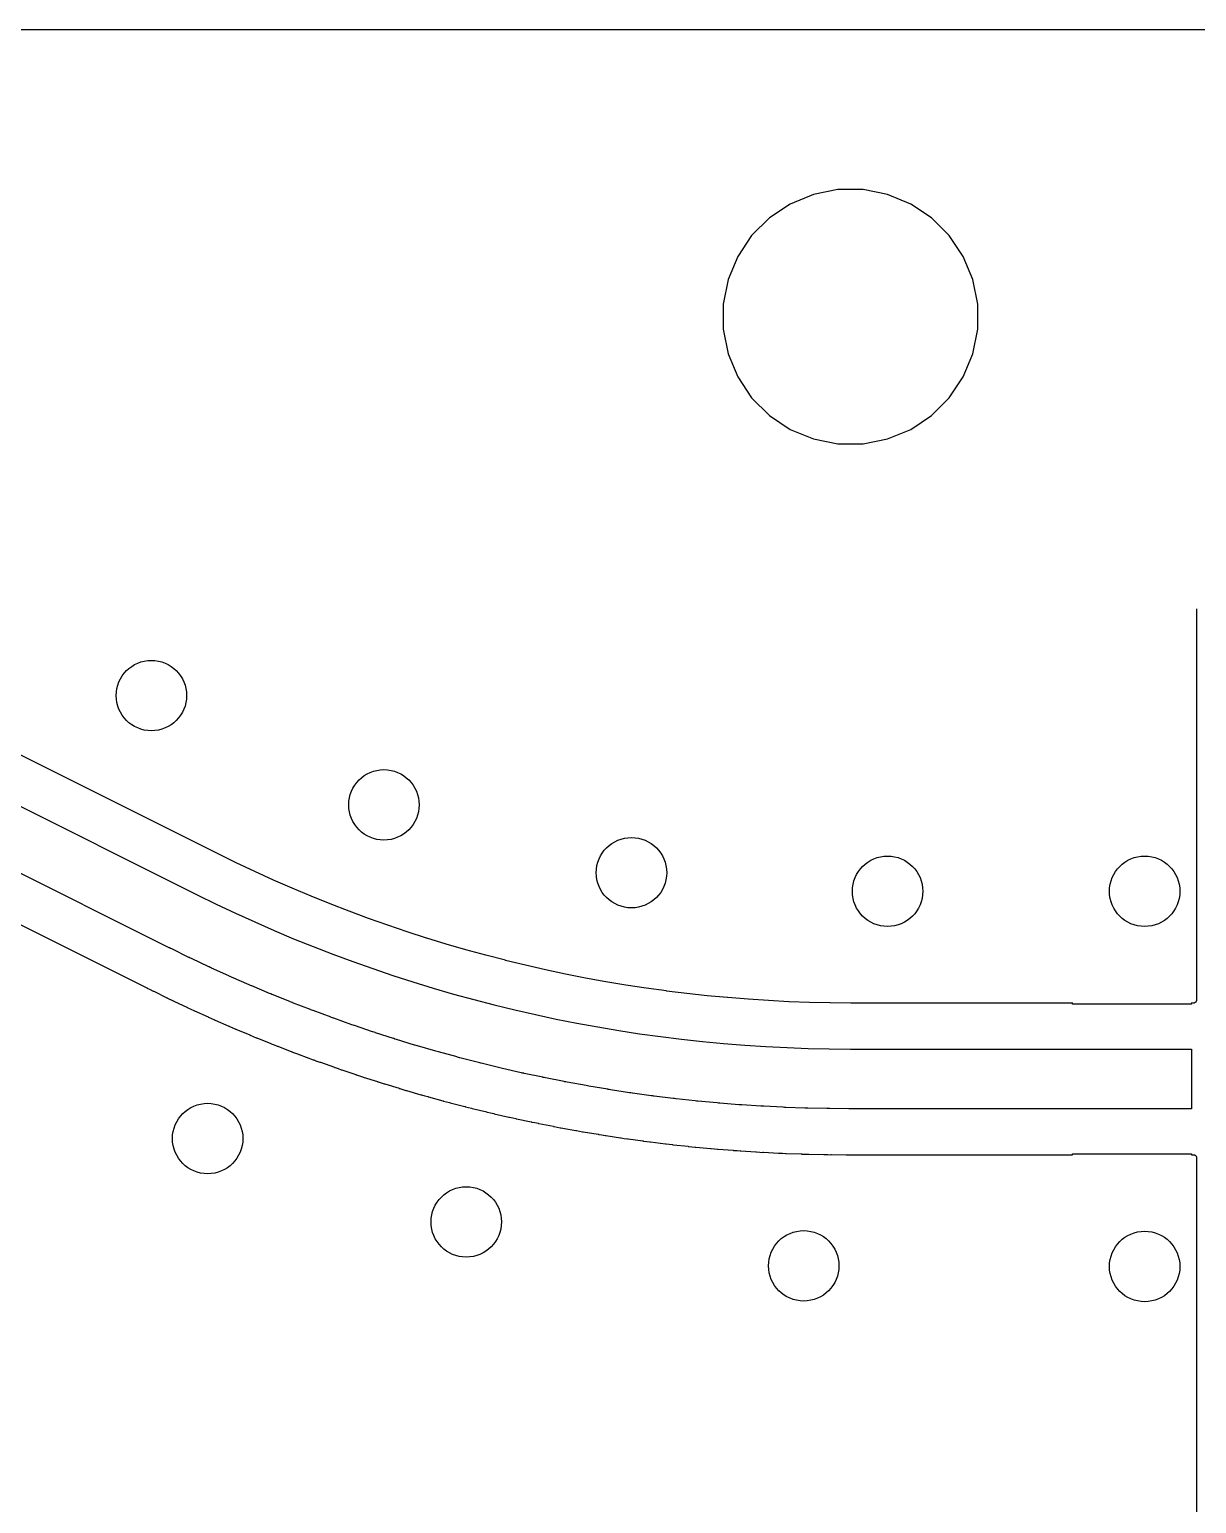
# Model space of a CAD drawing. Extents: x 5.32 to 6.5, y -3.92 to -3.33.
# Drawn here: x 5.5118 to 5.7077, y -3.5752 to -3.3278 of the extents above; entities that cross this region are included whole.
import ezdxf

# ---------------------------------------------------------------- set-up
doc = ezdxf.new("R2010")
doc.units = 0
doc.header["$MEASUREMENT"] = 0
doc.layers.add('BLACK', color=7, linetype='CONTINUOUS')

msp = doc.modelspace()

# ---------------------------------------------------------------- linework, layer by layer
at = {"layer": 'BLACK', "linetype": 'CONTINUOUS'}
for p, q in [((5.31644, -3.32776), (6.49458, -3.32776)), ((5.64338, -3.35545), (5.63949, -3.35706)), ((5.6475, -3.35463), (5.64338, -3.35545)), ((5.65171, -3.35463), (5.6475, -3.35463)), ((5.65583, -3.35545), (5.65171, -3.35463)), ((5.65972, -3.35706), (5.65583, -3.35545)), ((5.63949, -3.35706), (5.636, -3.3594)), ((5.66322, -3.3594), (5.65972, -3.35706)), ((5.636, -3.3594), (5.63302, -3.36237)), ((5.66619, -3.36237), (5.66322, -3.3594)), ((5.63302, -3.36237), (5.63069, -3.36587)), ((5.66853, -3.36587), (5.66619, -3.36237)), ((5.63069, -3.36587), (5.62908, -3.36976)), ((5.67014, -3.36976), (5.66853, -3.36587)), ((5.62908, -3.36976), (5.62826, -3.37388)), ((5.67096, -3.37388), (5.67014, -3.36976)), ((5.62826, -3.37388), (5.62826, -3.37809)), ((5.67096, -3.37809), (5.67096, -3.37388)), ((5.62826, -3.37809), (5.62908, -3.38221)), ((5.67014, -3.38221), (5.67096, -3.37809)), ((5.62908, -3.38221), (5.63069, -3.3861)), ((5.66853, -3.3861), (5.67014, -3.38221)), ((5.63069, -3.3861), (5.63302, -3.38959)), ((5.66619, -3.38959), (5.66853, -3.3861)), ((5.63302, -3.38959), (5.636, -3.39257)), ((5.66322, -3.39257), (5.66619, -3.38959)), ((5.636, -3.39257), (5.63949, -3.39491)), ((5.65972, -3.39491), (5.66322, -3.39257)), ((5.63949, -3.39491), (5.64338, -3.39651)), ((5.65583, -3.39651), (5.65972, -3.39491)), ((5.64338, -3.39651), (5.6475, -3.39734)), ((5.6475, -3.39734), (5.65171, -3.39734)), ((5.65171, -3.39734), (5.65583, -3.39651)), ((5.70769, -3.425), (5.70767, -3.4252)), ((5.70767, -3.4252), (5.70767, -3.42522)), ((5.70767, -3.42522), (5.70768, -3.42523)), ((5.70768, -3.42523), (5.70768, -3.42525)), ((5.70768, -3.42525), (5.70768, -3.42527)), ((5.70768, -3.42527), (5.70768, -3.49071)), ((5.54339, -3.46612), (5.49213, -3.44048)), ((5.48834, -3.44722), (5.53997, -3.47303)), ((5.53528, -3.48191), (5.48366, -3.45611)), ((5.48024, -3.46302), (5.5315, -3.48865)), ((5.54651, -3.46765), (5.54339, -3.46612)), ((5.54339, -3.46612), (5.54339, -3.46612)), ((5.54339, -3.46612), (5.54339, -3.46612)), ((5.54652, -3.46765), (5.54651, -3.46765)), ((5.54651, -3.46765), (5.54651, -3.46765)), ((5.54651, -3.46765), (5.54651, -3.46765)), ((5.54962, -3.46912), (5.54652, -3.46765)), ((5.54963, -3.46912), (5.54962, -3.46912)), ((5.54962, -3.46912), (5.54962, -3.46912)), ((5.55275, -3.47055), (5.54963, -3.46912)), ((5.55276, -3.47055), (5.55275, -3.47055)), ((5.55275, -3.47055), (5.55275, -3.47055)), ((5.5559, -3.47193), (5.55276, -3.47055)), ((5.53997, -3.47303), (5.54316, -3.4746)), ((5.55591, -3.47193), (5.5559, -3.47193)), ((5.5559, -3.47193), (5.5559, -3.47193)), ((5.55907, -3.47326), (5.55591, -3.47193)), ((5.55908, -3.47326), (5.55907, -3.47326)), ((5.55907, -3.47326), (5.55907, -3.47326)), ((5.55907, -3.47326), (5.55907, -3.47326)), ((5.56226, -3.47455), (5.55908, -3.47326)), ((5.54316, -3.4746), (5.54637, -3.47612)), ((5.54637, -3.47612), (5.54961, -3.47759)), ((5.56227, -3.47455), (5.56226, -3.47455)), ((5.56226, -3.47455), (5.56226, -3.47455)), ((5.56547, -3.47579), (5.56227, -3.47455)), ((5.56548, -3.47579), (5.56547, -3.47579)), ((5.56547, -3.47579), (5.56547, -3.47579)), ((5.56869, -3.47699), (5.56548, -3.47579)), ((5.54961, -3.47759), (5.55286, -3.47902)), ((5.55286, -3.47902), (5.55613, -3.4804)), ((5.5687, -3.47699), (5.56869, -3.47699)), ((5.56869, -3.47699), (5.56869, -3.47699)), ((5.57194, -3.47814), (5.5687, -3.47699)), ((5.57195, -3.47814), (5.57194, -3.47814)), ((5.57194, -3.47814), (5.57194, -3.47814)), ((5.57194, -3.47814), (5.57194, -3.47814)), ((5.5752, -3.47924), (5.57195, -3.47814)), ((5.57847, -3.48029), (5.5752, -3.47924)), ((5.5752, -3.47924), (5.5752, -3.47924)), ((5.5752, -3.47924), (5.5752, -3.47924)), ((5.55613, -3.4804), (5.55943, -3.48173)), ((5.55943, -3.48173), (5.56274, -3.48301)), ((5.57848, -3.4803), (5.57847, -3.48029)), ((5.57847, -3.48029), (5.57847, -3.48029)), ((5.58176, -3.4813), (5.57848, -3.4803)), ((5.58177, -3.4813), (5.58176, -3.4813)), ((5.58176, -3.4813), (5.58176, -3.4813)), ((5.58176, -3.4813), (5.58176, -3.4813)), ((5.58506, -3.48226), (5.58177, -3.4813)), ((5.5353, -3.48192), (5.53528, -3.48191)), ((5.5355, -3.48202), (5.5353, -3.48192)), ((5.53571, -3.48213), (5.5355, -3.48202)), ((5.53572, -3.48213), (5.53571, -3.48213)), ((5.53858, -3.48354), (5.53572, -3.48213)), ((5.53861, -3.48356), (5.53858, -3.48354)), ((5.5388, -3.48365), (5.53861, -3.48356)), ((5.53899, -3.48374), (5.5388, -3.48365)), ((5.53903, -3.48375), (5.53899, -3.48374)), ((5.54192, -3.48512), (5.53903, -3.48375)), ((5.56274, -3.48301), (5.56607, -3.48424)), ((5.56607, -3.48424), (5.56942, -3.48543)), ((5.58507, -3.48226), (5.58506, -3.48226)), ((5.58506, -3.48226), (5.58506, -3.48226)), ((5.58838, -3.48317), (5.58507, -3.48226)), ((5.58839, -3.48317), (5.58838, -3.48317)), ((5.58838, -3.48317), (5.58838, -3.48317)), ((5.59171, -3.48403), (5.58839, -3.48317)), ((5.59172, -3.48404), (5.59171, -3.48403)), ((5.59171, -3.48403), (5.59171, -3.48403)), ((5.59171, -3.48403), (5.59171, -3.48403)), ((5.59505, -3.48485), (5.59172, -3.48404)), ((5.54196, -3.48514), (5.54192, -3.48512)), ((5.54215, -3.48523), (5.54196, -3.48514)), ((5.54234, -3.48532), (5.54215, -3.48523)), ((5.54237, -3.48533), (5.54234, -3.48532)), ((5.54529, -3.48666), (5.54237, -3.48533)), ((5.54532, -3.48668), (5.54529, -3.48666)), ((5.54551, -3.48676), (5.54532, -3.48668)), ((5.5457, -3.48685), (5.54551, -3.48676)), ((5.56942, -3.48543), (5.57278, -3.48657)), ((5.57278, -3.48657), (5.57616, -3.48766)), ((5.59506, -3.48485), (5.59505, -3.48485)), ((5.59841, -3.48561), (5.59506, -3.48485)), ((5.59506, -3.48485), (5.59506, -3.48485)), ((5.59506, -3.48485), (5.59506, -3.48485)), ((5.59841, -3.48562), (5.59841, -3.48561)), ((5.59841, -3.48561), (5.59841, -3.48561)), ((5.59841, -3.48561), (5.59841, -3.48561)), ((5.60177, -3.48633), (5.59841, -3.48562)), ((5.60178, -3.48633), (5.60177, -3.48633)), ((5.60177, -3.48633), (5.60177, -3.48633)), ((5.60177, -3.48633), (5.60177, -3.48633)), ((5.60515, -3.487), (5.60178, -3.48633)), ((5.5315, -3.48865), (5.5315, -3.48865)), ((5.5315, -3.48865), (5.53152, -3.48866)), ((5.53152, -3.48866), (5.53154, -3.48867)), ((5.53154, -3.48867), (5.53156, -3.48868)), ((5.53156, -3.48868), (5.53207, -3.48894)), ((5.53207, -3.48894), (5.53259, -3.4892)), ((5.53259, -3.4892), (5.53262, -3.48921)), ((5.53262, -3.48921), (5.53262, -3.48921)), ((5.53262, -3.48921), (5.53264, -3.48922)), ((5.53264, -3.48922), (5.53266, -3.48922)), ((5.53266, -3.48922), (5.53487, -3.49031)), ((5.54574, -3.48686), (5.5457, -3.48685)), ((5.54867, -3.48814), (5.54574, -3.48686)), ((5.5487, -3.48816), (5.54867, -3.48814)), ((5.5489, -3.48824), (5.5487, -3.48816)), ((5.54909, -3.48833), (5.5489, -3.48824)), ((5.54912, -3.48834), (5.54909, -3.48833)), ((5.55208, -3.48958), (5.54912, -3.48834)), ((5.57616, -3.48766), (5.57956, -3.4887)), ((5.57956, -3.4887), (5.58297, -3.48969)), ((5.60853, -3.48762), (5.60515, -3.487)), ((5.60515, -3.487), (5.60515, -3.487)), ((5.60515, -3.487), (5.60515, -3.487)), ((5.60515, -3.487), (5.60515, -3.487)), ((5.60854, -3.48762), (5.60853, -3.48762)), ((5.60853, -3.48762), (5.60853, -3.48762)), ((5.61192, -3.48819), (5.60854, -3.48762)), ((5.61193, -3.48819), (5.61192, -3.48819)), ((5.61192, -3.48819), (5.61192, -3.48819)), ((5.61532, -3.48871), (5.61193, -3.48819)), ((5.61533, -3.48871), (5.61532, -3.48871)), ((5.61532, -3.48871), (5.61532, -3.48871)), ((5.61873, -3.48918), (5.61533, -3.48871)), ((5.61874, -3.48919), (5.61873, -3.48918)), ((5.61873, -3.48918), (5.61873, -3.48918)), ((5.61873, -3.48918), (5.61873, -3.48918)), ((5.62214, -3.48961), (5.61874, -3.48919)), ((5.53487, -3.49031), (5.53488, -3.49032)), ((5.53488, -3.49032), (5.53489, -3.49033)), ((5.53489, -3.49033), (5.53491, -3.49033)), ((5.53491, -3.49033), (5.53497, -3.49037)), ((5.53497, -3.49037), (5.53545, -3.4906)), ((5.53545, -3.4906), (5.53546, -3.4906)), ((5.53546, -3.4906), (5.53546, -3.4906)), ((5.53546, -3.4906), (5.53546, -3.4906)), ((5.53546, -3.4906), (5.53593, -3.49083)), ((5.53593, -3.49083), (5.536, -3.49086)), ((5.536, -3.49086), (5.53601, -3.49086)), ((5.53601, -3.49086), (5.53602, -3.49087)), ((5.53602, -3.49087), (5.53604, -3.49087)), ((5.53604, -3.49087), (5.53831, -3.49195)), ((5.55211, -3.4896), (5.55208, -3.48958)), ((5.55231, -3.48968), (5.55211, -3.4896)), ((5.5525, -3.48976), (5.55231, -3.48968)), ((5.55253, -3.48977), (5.5525, -3.48976)), ((5.55551, -3.49097), (5.55253, -3.48977)), ((5.55554, -3.49099), (5.55551, -3.49097)), ((5.55573, -3.49106), (5.55554, -3.49099)), ((5.55593, -3.49114), (5.55573, -3.49106)), ((5.55596, -3.49115), (5.55593, -3.49114)), ((5.55895, -3.49231), (5.55596, -3.49115)), ((5.58297, -3.48969), (5.58639, -3.49063)), ((5.58639, -3.49063), (5.58983, -3.49152)), ((5.58983, -3.49152), (5.59329, -3.49236)), ((5.62215, -3.48961), (5.62214, -3.48961)), ((5.62214, -3.48961), (5.62214, -3.48961)), ((5.62556, -3.48998), (5.62215, -3.48961)), ((5.62215, -3.48961), (5.62215, -3.48961)), ((5.62557, -3.48998), (5.62556, -3.48998)), ((5.62556, -3.48998), (5.62556, -3.48998)), ((5.62556, -3.48998), (5.62556, -3.48998)), ((5.62899, -3.4903), (5.62557, -3.48998)), ((5.629, -3.4903), (5.62899, -3.4903)), ((5.62899, -3.4903), (5.62899, -3.4903)), ((5.62899, -3.4903), (5.62899, -3.4903)), ((5.63242, -3.49058), (5.629, -3.4903)), ((5.63585, -3.4908), (5.63242, -3.49058)), ((5.63242, -3.49058), (5.63242, -3.49058)), ((5.63242, -3.49058), (5.63242, -3.49058)), ((5.63586, -3.4908), (5.63585, -3.4908)), ((5.63585, -3.4908), (5.63585, -3.4908)), ((5.63585, -3.4908), (5.63585, -3.4908)), ((5.63928, -3.49098), (5.63586, -3.4908)), ((5.63929, -3.49098), (5.63928, -3.49098)), ((5.63928, -3.49098), (5.63928, -3.49098)), ((5.64272, -3.4911), (5.63929, -3.49098)), ((5.64273, -3.4911), (5.64272, -3.4911)), ((5.64272, -3.4911), (5.64272, -3.4911)), ((5.64616, -3.49118), (5.64273, -3.4911)), ((5.64617, -3.49118), (5.64616, -3.49118)), ((5.64616, -3.49118), (5.64616, -3.49118)), ((5.64965, -3.4912), (5.64617, -3.49118)), ((5.68665, -3.4912), (5.64965, -3.4912)), ((5.68667, -3.4912), (5.68665, -3.4912)), ((5.68669, -3.4912), (5.68667, -3.4912)), ((5.6867, -3.4912), (5.68669, -3.4912)), ((5.68685, -3.49118), (5.6867, -3.4912)), ((5.68685, -3.49138), (5.68685, -3.49118)), ((5.70685, -3.49138), (5.68685, -3.49138)), ((5.70713, -3.49121), (5.70685, -3.49118)), ((5.70685, -3.49118), (5.70685, -3.49138)), ((5.70715, -3.49121), (5.70713, -3.49121)), ((5.70717, -3.49121), (5.70715, -3.49121)), ((5.7072, -3.49121), (5.70717, -3.49121)), ((5.70723, -3.49121), (5.7072, -3.49121)), ((5.70725, -3.49121), (5.70723, -3.49121)), ((5.70727, -3.4912), (5.70725, -3.49121)), ((5.7073, -3.4912), (5.70727, -3.4912)), ((5.70732, -3.49119), (5.7073, -3.4912)), ((5.70734, -3.49118), (5.70732, -3.49119)), ((5.70736, -3.49118), (5.70734, -3.49118)), ((5.70739, -3.49116), (5.70736, -3.49118)), ((5.70741, -3.49115), (5.70739, -3.49116)), ((5.70743, -3.49114), (5.70741, -3.49115)), ((5.70745, -3.49113), (5.70743, -3.49114)), ((5.70747, -3.49111), (5.70745, -3.49113)), ((5.70749, -3.4911), (5.70747, -3.49111)), ((5.70751, -3.49108), (5.70749, -3.4911)), ((5.70753, -3.49107), (5.70751, -3.49108)), ((5.70754, -3.49105), (5.70753, -3.49107)), ((5.70756, -3.49103), (5.70754, -3.49105)), ((5.70758, -3.49101), (5.70756, -3.49103)), ((5.70759, -3.491), (5.70758, -3.49101)), ((5.7076, -3.49097), (5.70759, -3.491)), ((5.70762, -3.49095), (5.7076, -3.49097)), ((5.70763, -3.49093), (5.70762, -3.49095)), ((5.70764, -3.49091), (5.70763, -3.49093)), ((5.70765, -3.49086), (5.70764, -3.49089)), ((5.70764, -3.49089), (5.70764, -3.49091)), ((5.70766, -3.49084), (5.70765, -3.49086)), ((5.70767, -3.49082), (5.70766, -3.49084)), ((5.70768, -3.49072), (5.70767, -3.49074)), ((5.70767, -3.49074), (5.70767, -3.49077)), ((5.70767, -3.49077), (5.70767, -3.49079)), ((5.70767, -3.49079), (5.70767, -3.49082)), ((5.70768, -3.49071), (5.70768, -3.49072)), ((5.53831, -3.49195), (5.53832, -3.49195)), ((5.53832, -3.49195), (5.53833, -3.49196)), ((5.53833, -3.49196), (5.53835, -3.49197)), ((5.53835, -3.49197), (5.53841, -3.49201)), ((5.53841, -3.49201), (5.53889, -3.49222)), ((5.53889, -3.49222), (5.5389, -3.49223)), ((5.5389, -3.49223), (5.5389, -3.49223)), ((5.5389, -3.49223), (5.5389, -3.49223)), ((5.5389, -3.49223), (5.53938, -3.49245)), ((5.53938, -3.49245), (5.53945, -3.49248)), ((5.53945, -3.49248), (5.53945, -3.49248)), ((5.53945, -3.49248), (5.53947, -3.49249)), ((5.53947, -3.49249), (5.53949, -3.49249)), ((5.53949, -3.49249), (5.54178, -3.49354)), ((5.54178, -3.49354), (5.54178, -3.49354)), ((5.54178, -3.49354), (5.5418, -3.49355)), ((5.5418, -3.49355), (5.54181, -3.49356)), ((5.54181, -3.49356), (5.54188, -3.49359)), ((5.54188, -3.49359), (5.54236, -3.4938)), ((5.54236, -3.4938), (5.54237, -3.49381)), ((5.54237, -3.49381), (5.54237, -3.49381)), ((5.54237, -3.49381), (5.54285, -3.49403)), ((5.54285, -3.49403), (5.54292, -3.49405)), ((5.54292, -3.49405), (5.54292, -3.49405)), ((5.54292, -3.49405), (5.54294, -3.49406)), ((5.54294, -3.49406), (5.54296, -3.49406)), ((5.54296, -3.49406), (5.54526, -3.49507)), ((5.55898, -3.49233), (5.55895, -3.49231)), ((5.55918, -3.4924), (5.55898, -3.49233)), ((5.55938, -3.49247), (5.55918, -3.4924)), ((5.55941, -3.49248), (5.55938, -3.49247)), ((5.56242, -3.4936), (5.55941, -3.49248)), ((5.56245, -3.49361), (5.56242, -3.4936)), ((5.56265, -3.49368), (5.56245, -3.49361)), ((5.56284, -3.49376), (5.56265, -3.49368)), ((5.56288, -3.49377), (5.56284, -3.49376)), ((5.5659, -3.49484), (5.56288, -3.49377)), ((5.59329, -3.49236), (5.59675, -3.49315)), ((5.59675, -3.49315), (5.60022, -3.49389)), ((5.60022, -3.49389), (5.6037, -3.49458)), ((5.54526, -3.49507), (5.54527, -3.49508)), ((5.54527, -3.49508), (5.54528, -3.49509)), ((5.54528, -3.49509), (5.5453, -3.49509)), ((5.5453, -3.49509), (5.54536, -3.49513)), ((5.54536, -3.49513), (5.54585, -3.49533)), ((5.54585, -3.49533), (5.54586, -3.49534)), ((5.54586, -3.49534), (5.54586, -3.49534)), ((5.54586, -3.49534), (5.54586, -3.49534)), ((5.54586, -3.49534), (5.54634, -3.49555)), ((5.54634, -3.49555), (5.54641, -3.49557)), ((5.54641, -3.49557), (5.54642, -3.49557)), ((5.54642, -3.49557), (5.54643, -3.49558)), ((5.54643, -3.49558), (5.54645, -3.49558)), ((5.54645, -3.49558), (5.54877, -3.49656)), ((5.54877, -3.49656), (5.54877, -3.49656)), ((5.54877, -3.49656), (5.54879, -3.49657)), ((5.54879, -3.49657), (5.54881, -3.49658)), ((5.54881, -3.49658), (5.54887, -3.49661)), ((5.54887, -3.49661), (5.54936, -3.49681)), ((5.56593, -3.49485), (5.5659, -3.49484)), ((5.56613, -3.49492), (5.56593, -3.49485)), ((5.56633, -3.49499), (5.56613, -3.49492)), ((5.56637, -3.495), (5.56633, -3.49499)), ((5.5694, -3.49602), (5.56637, -3.495)), ((5.56944, -3.49604), (5.5694, -3.49602)), ((5.56964, -3.4961), (5.56944, -3.49604)), ((5.56983, -3.49617), (5.56964, -3.4961)), ((5.56987, -3.49618), (5.56983, -3.49617)), ((5.57292, -3.49716), (5.56987, -3.49618)), ((5.6037, -3.49458), (5.6072, -3.49522)), ((5.6072, -3.49522), (5.6107, -3.49581)), ((5.6107, -3.49581), (5.61421, -3.49635)), ((5.61421, -3.49635), (5.61773, -3.49684)), ((5.54936, -3.49681), (5.54937, -3.49681)), ((5.54937, -3.49681), (5.54937, -3.49681)), ((5.54937, -3.49681), (5.54937, -3.49681)), ((5.54937, -3.49681), (5.54985, -3.49702)), ((5.54985, -3.49702), (5.54992, -3.49704)), ((5.54992, -3.49704), (5.54993, -3.49704)), ((5.54993, -3.49704), (5.54995, -3.49705)), ((5.54995, -3.49705), (5.54996, -3.49705)), ((5.54996, -3.49705), (5.5523, -3.498)), ((5.5523, -3.498), (5.5523, -3.498)), ((5.5523, -3.498), (5.55232, -3.49801)), ((5.55232, -3.49801), (5.55233, -3.49801)), ((5.55233, -3.49801), (5.5524, -3.49805)), ((5.5524, -3.49805), (5.55289, -3.49824)), ((5.55289, -3.49824), (5.5529, -3.49824)), ((5.5529, -3.49824), (5.5529, -3.49824)), ((5.5529, -3.49824), (5.5529, -3.49824)), ((5.5529, -3.49824), (5.55339, -3.49844)), ((5.55339, -3.49844), (5.55346, -3.49846)), ((5.55346, -3.49846), (5.55346, -3.49846)), ((5.55346, -3.49846), (5.55348, -3.49847)), ((5.55348, -3.49847), (5.5535, -3.49847)), ((5.5535, -3.49847), (5.55584, -3.49938)), ((5.57295, -3.49717), (5.57292, -3.49716)), ((5.57315, -3.49724), (5.57295, -3.49717)), ((5.57335, -3.4973), (5.57315, -3.49724)), ((5.57339, -3.49731), (5.57335, -3.4973)), ((5.57646, -3.49825), (5.57339, -3.49731)), ((5.57649, -3.49826), (5.57646, -3.49825)), ((5.57669, -3.49832), (5.57649, -3.49826)), ((5.57689, -3.49838), (5.57669, -3.49832)), ((5.57693, -3.49839), (5.57689, -3.49838)), ((5.58001, -3.49928), (5.57693, -3.49839)), ((5.61773, -3.49684), (5.62125, -3.49727)), ((5.62125, -3.49727), (5.62478, -3.49766)), ((5.62478, -3.49766), (5.62832, -3.49799)), ((5.62832, -3.49799), (5.63186, -3.49827)), ((5.63186, -3.49827), (5.63541, -3.49851)), ((5.63541, -3.49851), (5.63896, -3.49869)), ((5.63896, -3.49869), (5.6425, -3.49881)), ((5.6425, -3.49881), (5.64605, -3.49889)), ((5.64605, -3.49889), (5.64962, -3.49892)), ((5.64962, -3.49892), (5.69922, -3.49892)), ((5.69922, -3.49892), (5.69942, -3.49894)), ((5.69942, -3.49894), (5.70685, -3.49894)), ((5.70685, -3.49894), (5.70685, -3.50894)), ((5.55584, -3.49938), (5.55585, -3.49938)), ((5.55585, -3.49938), (5.55587, -3.49939)), ((5.55587, -3.49939), (5.55588, -3.4994)), ((5.55588, -3.4994), (5.55595, -3.49943)), ((5.55595, -3.49943), (5.55644, -3.49961)), ((5.55644, -3.49961), (5.55645, -3.49962)), ((5.55645, -3.49962), (5.55645, -3.49962)), ((5.55645, -3.49962), (5.55645, -3.49962)), ((5.55645, -3.49962), (5.55694, -3.49981)), ((5.55694, -3.49981), (5.55701, -3.49983)), ((5.55701, -3.49983), (5.55702, -3.49983)), ((5.55702, -3.49983), (5.55704, -3.49983)), ((5.55704, -3.49983), (5.55705, -3.49984)), ((5.55705, -3.49984), (5.55941, -3.50071)), ((5.55941, -3.50071), (5.55942, -3.50072)), ((5.55942, -3.50072), (5.55944, -3.50072)), ((5.55944, -3.50072), (5.55945, -3.50073)), ((5.55945, -3.50073), (5.55952, -3.50076)), ((5.55952, -3.50076), (5.56001, -3.50094)), ((5.56001, -3.50094), (5.56002, -3.50094)), ((5.56002, -3.50094), (5.56002, -3.50094)), ((5.56002, -3.50094), (5.56052, -3.50112)), ((5.56052, -3.50112), (5.56059, -3.50114)), ((5.56059, -3.50114), (5.56059, -3.50114)), ((5.56059, -3.50114), (5.56061, -3.50115)), ((5.56061, -3.50115), (5.56063, -3.50115)), ((5.56063, -3.50115), (5.563, -3.50199)), ((5.58004, -3.49929), (5.58001, -3.49928)), ((5.58024, -3.49935), (5.58004, -3.49929)), ((5.58044, -3.49941), (5.58024, -3.49935)), ((5.58048, -3.49941), (5.58044, -3.49941)), ((5.58357, -3.50026), (5.58048, -3.49941)), ((5.5836, -3.50027), (5.58357, -3.50026)), ((5.5838, -3.50033), (5.5836, -3.50027)), ((5.58401, -3.50038), (5.5838, -3.50033)), ((5.58404, -3.50039), (5.58401, -3.50038)), ((5.58715, -3.50119), (5.58404, -3.50039)), ((5.58718, -3.50121), (5.58715, -3.50119)), ((5.58738, -3.50125), (5.58718, -3.50121)), ((5.58759, -3.50131), (5.58738, -3.50125)), ((5.58762, -3.50131), (5.58759, -3.50131)), ((5.59074, -3.50207), (5.58762, -3.50131)), ((5.563, -3.50199), (5.56301, -3.502)), ((5.56301, -3.502), (5.56302, -3.502)), ((5.56302, -3.502), (5.56304, -3.50201)), ((5.56304, -3.50201), (5.5631, -3.50204)), ((5.5631, -3.50204), (5.56361, -3.50221)), ((5.56361, -3.50221), (5.56361, -3.50221)), ((5.56361, -3.50221), (5.56361, -3.50221)), ((5.56361, -3.50221), (5.56361, -3.50221)), ((5.56361, -3.50221), (5.56411, -3.50239)), ((5.56411, -3.50239), (5.56418, -3.50241)), ((5.56418, -3.50241), (5.56419, -3.50241)), ((5.56419, -3.50241), (5.5642, -3.50241)), ((5.5642, -3.50241), (5.56422, -3.50242)), ((5.56422, -3.50242), (5.56661, -3.50322)), ((5.56661, -3.50322), (5.56661, -3.50323)), ((5.56661, -3.50323), (5.56663, -3.50323)), ((5.56663, -3.50323), (5.56664, -3.50324)), ((5.56664, -3.50324), (5.56671, -3.50327)), ((5.56671, -3.50327), (5.56721, -3.50343)), ((5.56721, -3.50343), (5.56722, -3.50343)), ((5.56722, -3.50343), (5.56722, -3.50343)), ((5.56722, -3.50343), (5.56722, -3.50343)), ((5.56722, -3.50343), (5.56772, -3.5036)), ((5.56772, -3.5036), (5.56779, -3.50362)), ((5.56779, -3.50362), (5.5678, -3.50362)), ((5.5678, -3.50362), (5.56782, -3.50362)), ((5.56782, -3.50362), (5.56783, -3.50363)), ((5.56783, -3.50363), (5.57023, -3.5044)), ((5.59077, -3.50208), (5.59074, -3.50207)), ((5.59098, -3.50213), (5.59077, -3.50208)), ((5.59118, -3.50218), (5.59098, -3.50213)), ((5.59122, -3.50219), (5.59118, -3.50218)), ((5.59434, -3.5029), (5.59122, -3.50219)), ((5.59438, -3.50291), (5.59434, -3.5029)), ((5.59458, -3.50295), (5.59438, -3.50291)), ((5.59479, -3.503), (5.59458, -3.50295)), ((5.59482, -3.50301), (5.59479, -3.503)), ((5.59796, -3.50367), (5.59482, -3.50301)), ((5.59799, -3.50368), (5.59796, -3.50367)), ((5.5982, -3.50372), (5.59799, -3.50368)), ((5.5984, -3.50377), (5.5982, -3.50372)), ((5.59844, -3.50377), (5.5984, -3.50377)), ((5.60158, -3.5044), (5.59844, -3.50377)), ((5.57023, -3.5044), (5.57023, -3.5044)), ((5.57023, -3.5044), (5.57025, -3.50441)), ((5.57025, -3.50441), (5.57027, -3.50441)), ((5.57027, -3.50441), (5.57033, -3.50444)), ((5.57033, -3.50444), (5.57084, -3.5046)), ((5.57084, -3.5046), (5.57085, -3.5046)), ((5.57085, -3.5046), (5.57085, -3.5046)), ((5.57085, -3.5046), (5.57085, -3.5046)), ((5.57085, -3.5046), (5.57135, -3.50476)), ((5.57135, -3.50476), (5.57142, -3.50478)), ((5.57142, -3.50478), (5.57143, -3.50478)), ((5.57143, -3.50478), (5.57144, -3.50478)), ((5.57144, -3.50478), (5.57146, -3.50479)), ((5.57146, -3.50479), (5.57387, -3.50552)), ((5.57387, -3.50552), (5.57387, -3.50553)), ((5.57387, -3.50553), (5.57389, -3.50553)), ((5.57389, -3.50553), (5.57391, -3.50554)), ((5.57391, -3.50554), (5.57397, -3.50556)), ((5.57397, -3.50556), (5.57448, -3.50571)), ((5.57448, -3.50571), (5.57449, -3.50571)), ((5.57449, -3.50571), (5.57449, -3.50571)), ((5.57449, -3.50571), (5.57449, -3.50571)), ((5.57449, -3.50571), (5.575, -3.50587)), ((5.575, -3.50587), (5.57507, -3.50588)), ((5.57507, -3.50588), (5.57507, -3.50588)), ((5.57507, -3.50588), (5.57509, -3.50589)), ((5.57509, -3.50589), (5.57511, -3.50589)), ((5.57511, -3.50589), (5.57752, -3.50659)), ((5.60162, -3.50441), (5.60158, -3.5044)), ((5.60182, -3.50444), (5.60162, -3.50441)), ((5.60203, -3.50448), (5.60182, -3.50444)), ((5.60207, -3.50449), (5.60203, -3.50448)), ((5.60522, -3.50507), (5.60207, -3.50449)), ((5.60525, -3.50507), (5.60522, -3.50507)), ((5.60546, -3.50511), (5.60525, -3.50507)), ((5.60567, -3.50515), (5.60546, -3.50511)), ((5.6057, -3.50515), (5.60567, -3.50515)), ((5.60887, -3.50568), (5.6057, -3.50515)), ((5.6089, -3.50569), (5.60887, -3.50568)), ((5.60911, -3.50572), (5.6089, -3.50569)), ((5.60931, -3.50576), (5.60911, -3.50572)), ((5.60935, -3.50576), (5.60931, -3.50576)), ((5.61252, -3.50625), (5.60935, -3.50576)), ((5.61255, -3.50625), (5.61252, -3.50625)), ((5.61276, -3.50628), (5.61255, -3.50625)), ((5.61297, -3.50631), (5.61276, -3.50628)), ((5.61301, -3.50632), (5.61297, -3.50631)), ((5.61618, -3.50676), (5.61301, -3.50632)), ((5.57752, -3.50659), (5.57753, -3.5066)), ((5.57753, -3.5066), (5.57755, -3.5066)), ((5.57755, -3.5066), (5.57756, -3.50661)), ((5.57756, -3.50661), (5.57763, -3.50663)), ((5.57763, -3.50663), (5.57814, -3.50677)), ((5.57814, -3.50677), (5.57815, -3.50678)), ((5.57815, -3.50678), (5.57815, -3.50678)), ((5.57815, -3.50678), (5.57866, -3.50692)), ((5.57866, -3.50692), (5.57873, -3.50694)), ((5.57873, -3.50694), (5.57873, -3.50694)), ((5.57873, -3.50694), (5.57875, -3.50694)), ((5.57875, -3.50694), (5.57877, -3.50695)), ((5.57877, -3.50695), (5.58119, -3.50761)), ((5.58119, -3.50761), (5.5812, -3.50761)), ((5.5812, -3.50761), (5.58122, -3.50762)), ((5.58122, -3.50762), (5.58123, -3.50762)), ((5.58123, -3.50762), (5.5813, -3.50765)), ((5.5813, -3.50765), (5.58181, -3.50778)), ((5.58181, -3.50778), (5.58182, -3.50778)), ((5.58182, -3.50778), (5.58182, -3.50778)), ((5.58182, -3.50778), (5.58233, -3.50792)), ((5.58233, -3.50792), (5.5824, -3.50794)), ((5.5824, -3.50794), (5.58241, -3.50794)), ((5.58241, -3.50794), (5.58242, -3.50794)), ((5.58242, -3.50794), (5.58244, -3.50795)), ((5.58244, -3.50795), (5.58488, -3.50858)), ((5.58488, -3.50858), (5.58489, -3.50858)), ((5.58489, -3.50858), (5.5849, -3.50858)), ((5.5849, -3.50858), (5.58492, -3.50859)), ((5.58492, -3.50859), (5.58499, -3.50861)), ((5.58499, -3.50861), (5.5855, -3.50874)), ((5.5855, -3.50874), (5.58551, -3.50874)), ((5.58551, -3.50874), (5.58551, -3.50874)), ((5.58551, -3.50874), (5.58551, -3.50874)), ((5.58551, -3.50874), (5.58602, -3.50887)), ((5.58602, -3.50887), (5.58609, -3.50888)), ((5.58609, -3.50888), (5.5861, -3.50888)), ((5.5861, -3.50888), (5.58611, -3.50889)), ((5.58611, -3.50889), (5.58613, -3.50889)), ((5.58613, -3.50889), (5.58858, -3.50949)), ((5.61622, -3.50676), (5.61618, -3.50676)), ((5.61642, -3.50679), (5.61622, -3.50676)), ((5.61663, -3.50682), (5.61642, -3.50679)), ((5.61667, -3.50682), (5.61663, -3.50682)), ((5.61985, -3.50721), (5.61667, -3.50682)), ((5.61989, -3.50722), (5.61985, -3.50721)), ((5.62009, -3.50724), (5.61989, -3.50722)), ((5.6203, -3.50727), (5.62009, -3.50724)), ((5.62034, -3.50727), (5.6203, -3.50727)), ((5.62353, -3.50762), (5.62034, -3.50727)), ((5.62356, -3.50763), (5.62353, -3.50762)), ((5.62377, -3.50765), (5.62356, -3.50763)), ((5.62398, -3.50767), (5.62377, -3.50765)), ((5.62401, -3.50767), (5.62398, -3.50767)), ((5.62721, -3.50797), (5.62401, -3.50767)), ((5.62724, -3.50798), (5.62721, -3.50797)), ((5.62745, -3.50799), (5.62724, -3.50798)), ((5.62766, -3.50801), (5.62745, -3.50799)), ((5.6277, -3.50801), (5.62766, -3.50801)), ((5.63089, -3.50827), (5.6277, -3.50801)), ((5.63093, -3.50827), (5.63089, -3.50827)), ((5.63113, -3.50829), (5.63093, -3.50827)), ((5.63134, -3.5083), (5.63113, -3.50829)), ((5.63138, -3.5083), (5.63134, -3.5083)), ((5.63458, -3.50851), (5.63138, -3.5083)), ((5.63462, -3.50852), (5.63458, -3.50851)), ((5.63483, -3.50853), (5.63462, -3.50852)), ((5.63503, -3.50854), (5.63483, -3.50853)), ((5.63507, -3.50854), (5.63503, -3.50854)), ((5.63827, -3.5087), (5.63507, -3.50854)), ((5.63831, -3.50871), (5.63827, -3.5087)), ((5.63852, -3.50872), (5.63831, -3.50871)), ((5.63873, -3.50873), (5.63852, -3.50872)), ((5.63876, -3.50872), (5.63873, -3.50873)), ((5.64197, -3.50884), (5.63876, -3.50872)), ((5.642, -3.50885), (5.64197, -3.50884)), ((5.64221, -3.50885), (5.642, -3.50885)), ((5.64242, -3.50886), (5.64221, -3.50885)), ((5.64246, -3.50886), (5.64242, -3.50886)), ((5.64566, -3.50892), (5.64246, -3.50886)), ((5.6457, -3.50893), (5.64566, -3.50892)), ((5.64591, -3.50893), (5.6457, -3.50893)), ((5.64612, -3.50893), (5.64591, -3.50893)), ((5.64615, -3.50893), (5.64612, -3.50893)), ((5.64934, -3.50895), (5.64615, -3.50893)), ((5.64936, -3.50896), (5.64934, -3.50895)), ((5.64959, -3.50896), (5.64936, -3.50896)), ((5.64982, -3.50896), (5.64959, -3.50896)), ((5.64983, -3.50896), (5.64982, -3.50896)), ((5.69922, -3.50896), (5.64983, -3.50896)), ((5.69942, -3.50894), (5.69922, -3.50896)), ((5.70685, -3.50894), (5.69942, -3.50894)), ((5.58858, -3.50949), (5.58858, -3.50949)), ((5.58858, -3.50949), (5.5886, -3.5095)), ((5.5886, -3.5095), (5.58862, -3.5095)), ((5.58862, -3.5095), (5.58868, -3.50952)), ((5.58868, -3.50952), (5.5892, -3.50964)), ((5.5892, -3.50964), (5.58921, -3.50964)), ((5.58921, -3.50964), (5.58921, -3.50964)), ((5.58921, -3.50964), (5.58921, -3.50964)), ((5.58921, -3.50964), (5.58972, -3.50977)), ((5.58972, -3.50977), (5.58979, -3.50978)), ((5.58979, -3.50978), (5.5898, -3.50978)), ((5.5898, -3.50978), (5.58982, -3.50978)), ((5.58982, -3.50978), (5.58983, -3.50978)), ((5.58983, -3.50978), (5.59229, -3.51035)), ((5.59229, -3.51035), (5.59229, -3.51035)), ((5.59229, -3.51035), (5.59231, -3.51035)), ((5.59231, -3.51035), (5.59233, -3.51036)), ((5.59233, -3.51036), (5.5924, -3.51038)), ((5.5924, -3.51038), (5.59292, -3.51049)), ((5.59292, -3.51049), (5.59292, -3.51049)), ((5.59292, -3.51049), (5.59292, -3.51049)), ((5.59292, -3.51049), (5.59344, -3.51061)), ((5.59344, -3.51061), (5.59351, -3.51062)), ((5.59351, -3.51062), (5.59352, -3.51062)), ((5.59352, -3.51062), (5.59353, -3.51062)), ((5.59353, -3.51062), (5.59355, -3.51062)), ((5.59355, -3.51062), (5.59601, -3.51115)), ((5.59601, -3.51115), (5.59602, -3.51115)), ((5.59602, -3.51115), (5.59604, -3.51116)), ((5.59604, -3.51116), (5.59605, -3.51116)), ((5.59605, -3.51116), (5.59612, -3.51118)), ((5.59612, -3.51118), (5.59664, -3.51128)), ((5.59664, -3.51128), (5.59665, -3.51128)), ((5.59665, -3.51128), (5.59665, -3.51128)), ((5.59665, -3.51128), (5.59665, -3.51128)), ((5.59665, -3.51128), (5.59717, -3.51139)), ((5.59717, -3.51139), (5.59724, -3.5114)), ((5.59724, -3.5114), (5.59724, -3.5114)), ((5.59724, -3.5114), (5.59726, -3.51141)), ((5.59726, -3.51141), (5.59728, -3.51141)), ((5.59728, -3.51141), (5.59975, -3.5119)), ((5.59975, -3.5119), (5.59975, -3.5119)), ((5.59975, -3.5119), (5.59977, -3.5119)), ((5.59977, -3.5119), (5.59979, -3.51191)), ((5.59979, -3.51191), (5.59986, -3.51193)), ((5.59986, -3.51193), (5.60038, -3.51202)), ((5.60038, -3.51202), (5.60038, -3.51202)), ((5.60038, -3.51202), (5.60038, -3.51202)), ((5.60038, -3.51202), (5.60038, -3.51202)), ((5.60038, -3.51202), (5.6009, -3.51213)), ((5.6009, -3.51213), (5.60097, -3.51213)), ((5.60097, -3.51213), (5.60098, -3.51214)), ((5.60098, -3.51214), (5.601, -3.51214)), ((5.601, -3.51214), (5.60102, -3.51214)), ((5.60102, -3.51214), (5.60349, -3.51259)), ((5.60349, -3.51259), (5.6035, -3.51259)), ((5.6035, -3.51259), (5.60351, -3.5126)), ((5.60351, -3.5126), (5.60353, -3.5126)), ((5.60353, -3.5126), (5.6036, -3.51262)), ((5.6036, -3.51262), (5.60412, -3.51271)), ((5.60412, -3.51271), (5.60413, -3.51271)), ((5.60413, -3.51271), (5.60413, -3.51271)), ((5.60413, -3.51271), (5.60465, -3.51281)), ((5.60465, -3.51281), (5.60472, -3.51281)), ((5.60472, -3.51281), (5.60473, -3.51281)), ((5.60473, -3.51281), (5.60475, -3.51282)), ((5.60475, -3.51282), (5.60476, -3.51282)), ((5.60476, -3.51282), (5.60725, -3.51323)), ((5.60725, -3.51323), (5.60725, -3.51324)), ((5.60725, -3.51324), (5.60727, -3.51324)), ((5.60727, -3.51324), (5.60729, -3.51324)), ((5.60729, -3.51324), (5.60736, -3.51326)), ((5.60736, -3.51326), (5.60788, -3.51334)), ((5.60788, -3.51334), (5.60788, -3.51334)), ((5.60788, -3.51334), (5.60788, -3.51334)), ((5.60788, -3.51334), (5.60788, -3.51334)), ((5.60788, -3.51334), (5.60841, -3.51343)), ((5.60841, -3.51343), (5.60848, -3.51343)), ((5.60848, -3.51343), (5.60849, -3.51344)), ((5.60849, -3.51344), (5.6085, -3.51344)), ((5.6085, -3.51344), (5.60852, -3.51344)), ((5.60852, -3.51344), (5.61101, -3.51382)), ((5.61101, -3.51382), (5.61102, -3.51382)), ((5.61102, -3.51382), (5.61103, -3.51383)), ((5.61103, -3.51383), (5.61105, -3.51383)), ((5.61105, -3.51383), (5.61112, -3.51385)), ((5.61112, -3.51385), (5.61164, -3.51392)), ((5.61164, -3.51392), (5.61165, -3.51392)), ((5.61165, -3.51392), (5.61165, -3.51392)), ((5.61165, -3.51392), (5.61218, -3.514)), ((5.61218, -3.514), (5.61225, -3.514)), ((5.61225, -3.514), (5.61225, -3.514)), ((5.61225, -3.514), (5.61227, -3.51401)), ((5.61227, -3.51401), (5.61229, -3.51401)), ((5.61229, -3.51401), (5.61478, -3.51435)), ((5.61478, -3.51435), (5.61479, -3.51435)), ((5.61479, -3.51435), (5.61481, -3.51436)), ((5.61481, -3.51436), (5.61482, -3.51436)), ((5.61482, -3.51436), (5.61489, -3.51438)), ((5.61489, -3.51438), (5.61542, -3.51444)), ((5.61542, -3.51444), (5.61543, -3.51444)), ((5.61543, -3.51444), (5.61543, -3.51444)), ((5.61543, -3.51444), (5.61543, -3.51444)), ((5.61543, -3.51444), (5.61595, -3.51451)), ((5.61595, -3.51451), (5.61602, -3.51452)), ((5.61602, -3.51452), (5.61603, -3.51452)), ((5.61603, -3.51452), (5.61604, -3.51452)), ((5.61604, -3.51452), (5.61606, -3.51452)), ((5.61606, -3.51452), (5.61856, -3.51483)), ((5.61856, -3.51483), (5.61857, -3.51483)), ((5.61857, -3.51483), (5.61858, -3.51484)), ((5.61858, -3.51484), (5.6186, -3.51484)), ((5.6186, -3.51484), (5.61867, -3.51485)), ((5.61867, -3.51485), (5.6192, -3.51491)), ((5.6192, -3.51491), (5.6192, -3.51491)), ((5.6192, -3.51491), (5.6192, -3.51491)), ((5.6192, -3.51491), (5.6192, -3.51491)), ((5.6192, -3.51491), (5.61973, -3.51497)), ((5.61973, -3.51497), (5.6198, -3.51498)), ((5.6198, -3.51498), (5.61981, -3.51498)), ((5.61981, -3.51498), (5.61983, -3.51498)), ((5.61983, -3.51498), (5.61984, -3.51498)), ((5.61984, -3.51498), (5.62235, -3.51525)), ((5.62235, -3.51525), (5.62235, -3.51525)), ((5.62235, -3.51525), (5.62237, -3.51526)), ((5.62237, -3.51526), (5.62239, -3.51526)), ((5.62239, -3.51526), (5.62246, -3.51527)), ((5.62246, -3.51527), (5.62298, -3.51532)), ((5.62298, -3.51532), (5.62299, -3.51532)), ((5.62299, -3.51532), (5.62299, -3.51532)), ((5.62299, -3.51532), (5.62299, -3.51532)), ((5.62299, -3.51532), (5.62352, -3.51538)), ((5.62352, -3.51538), (5.62359, -3.51538)), ((5.62359, -3.51538), (5.6236, -3.51538)), ((5.6236, -3.51538), (5.62361, -3.51538)), ((5.62361, -3.51538), (5.62363, -3.51538)), ((5.62363, -3.51538), (5.62614, -3.51562)), ((5.62614, -3.51562), (5.62614, -3.51562)), ((5.62614, -3.51562), (5.62616, -3.51562)), ((5.62616, -3.51562), (5.62618, -3.51563)), ((5.62618, -3.51563), (5.62625, -3.51564)), ((5.62625, -3.51564), (5.62678, -3.51568)), ((5.62678, -3.51568), (5.62678, -3.51568)), ((5.62678, -3.51568), (5.62678, -3.51568)), ((5.62678, -3.51568), (5.62678, -3.51568)), ((5.62678, -3.51568), (5.62731, -3.51573)), ((5.62731, -3.51573), (5.62738, -3.51573)), ((5.62738, -3.51573), (5.62739, -3.51573)), ((5.62739, -3.51573), (5.62741, -3.51573)), ((5.62741, -3.51573), (5.62742, -3.51573)), ((5.62742, -3.51573), (5.62993, -3.51593)), ((5.62993, -3.51593), (5.62994, -3.51593)), ((5.62994, -3.51593), (5.62996, -3.51594)), ((5.62996, -3.51594), (5.62997, -3.51594)), ((5.62997, -3.51594), (5.63005, -3.51595)), ((5.63005, -3.51595), (5.63057, -3.51598)), ((5.63057, -3.51598), (5.63058, -3.51598)), ((5.63058, -3.51598), (5.63058, -3.51598)), ((5.63058, -3.51598), (5.63111, -3.51603)), ((5.63111, -3.51603), (5.63118, -3.51603)), ((5.63118, -3.51603), (5.63119, -3.51602)), ((5.63119, -3.51602), (5.6312, -3.51603)), ((5.6312, -3.51603), (5.63122, -3.51603)), ((5.63122, -3.51603), (5.63373, -3.51619)), ((5.63373, -3.51619), (5.63374, -3.51619)), ((5.63374, -3.51619), (5.63376, -3.51619)), ((5.63376, -3.51619), (5.63378, -3.51619)), ((5.63378, -3.51619), (5.63385, -3.51621)), ((5.63385, -3.51621), (5.63437, -3.51623)), ((5.63437, -3.51623), (5.63438, -3.51623)), ((5.63438, -3.51623), (5.63438, -3.51623)), ((5.63438, -3.51623), (5.63491, -3.51627)), ((5.63491, -3.51627), (5.63498, -3.51626)), ((5.63498, -3.51626), (5.63499, -3.51626)), ((5.63499, -3.51626), (5.63501, -3.51627)), ((5.63501, -3.51627), (5.63502, -3.51626)), ((5.63502, -3.51626), (5.63754, -3.51639)), ((5.63754, -3.51639), (5.63754, -3.51639)), ((5.63754, -3.51639), (5.63756, -3.5164)), ((5.63756, -3.5164), (5.63758, -3.5164)), ((5.63758, -3.5164), (5.63765, -3.51641)), ((5.63765, -3.51641), (5.63818, -3.51643)), ((5.63818, -3.51643), (5.63819, -3.51643)), ((5.63819, -3.51643), (5.63819, -3.51643)), ((5.63819, -3.51643), (5.63871, -3.51645)), ((5.63871, -3.51645), (5.63879, -3.51645)), ((5.63879, -3.51645), (5.63879, -3.51645)), ((5.63879, -3.51645), (5.63881, -3.51645)), ((5.63881, -3.51645), (5.63883, -3.51645)), ((5.63883, -3.51645), (5.64134, -3.51654)), ((5.64134, -3.51654), (5.64135, -3.51654)), ((5.64135, -3.51654), (5.64137, -3.51654)), ((5.64137, -3.51654), (5.64139, -3.51654)), ((5.64139, -3.51654), (5.64146, -3.51655)), ((5.64146, -3.51655), (5.64198, -3.51656)), ((5.64198, -3.51656), (5.64199, -3.51656)), ((5.64199, -3.51656), (5.64199, -3.51656)), ((5.64199, -3.51656), (5.64252, -3.51658)), ((5.64252, -3.51658), (5.64259, -3.51658)), ((5.64259, -3.51658), (5.6426, -3.51658)), ((5.6426, -3.51658), (5.64262, -3.51658)), ((5.64262, -3.51658), (5.64264, -3.51658)), ((5.64264, -3.51658), (5.64515, -3.51663)), ((5.64515, -3.51663), (5.64516, -3.51663)), ((5.64516, -3.51663), (5.64518, -3.51663)), ((5.64518, -3.51663), (5.64519, -3.51663)), ((5.64519, -3.51663), (5.64526, -3.51664)), ((5.64526, -3.51664), (5.64579, -3.51665)), ((5.64579, -3.51665), (5.6458, -3.51665)), ((5.6458, -3.51665), (5.6458, -3.51665)), ((5.6458, -3.51665), (5.64633, -3.51666)), ((5.64633, -3.51666), (5.6464, -3.51665)), ((5.6464, -3.51665), (5.64641, -3.51665)), ((5.64641, -3.51665), (5.64643, -3.51665)), ((5.64643, -3.51665), (5.64644, -3.51665)), ((5.64644, -3.51665), (5.64891, -3.51667)), ((5.64891, -3.51667), (5.64892, -3.51667)), ((5.64892, -3.51667), (5.64894, -3.51667)), ((5.64894, -3.51667), (5.64896, -3.51667)), ((5.64896, -3.51667), (5.64898, -3.51667)), ((5.64898, -3.51667), (5.64957, -3.51667)), ((5.64957, -3.51667), (5.65014, -3.51668)), ((5.65014, -3.51668), (5.65016, -3.51668)), ((5.65016, -3.51668), (5.65017, -3.51667)), ((5.65017, -3.51667), (5.65019, -3.51668)), ((5.65019, -3.51668), (5.65021, -3.51667)), ((5.65021, -3.51667), (5.68665, -3.51667)), ((5.68665, -3.51667), (5.68665, -3.51667)), ((5.68665, -3.51667), (5.68667, -3.51668)), ((5.68667, -3.51668), (5.6867, -3.51668)), ((5.6867, -3.51668), (5.68685, -3.51669)), ((5.68685, -3.51669), (5.68685, -3.5165)), ((5.68685, -3.5165), (5.70685, -3.5165)), ((5.70685, -3.5165), (5.70685, -3.51669)), ((5.70685, -3.51669), (5.70713, -3.51666)), ((5.70713, -3.51666), (5.70714, -3.51666)), ((5.70714, -3.51666), (5.70716, -3.51666)), ((5.70716, -3.51666), (5.70718, -3.51666)), ((5.70718, -3.51666), (5.70721, -3.51666)), ((5.70721, -3.51666), (5.70723, -3.51666)), ((5.70723, -3.51666), (5.70725, -3.51667)), ((5.70725, -3.51667), (5.70728, -3.51667)), ((5.70728, -3.51667), (5.7073, -3.51668)), ((5.7073, -3.51668), (5.70733, -3.51668)), ((5.70733, -3.51668), (5.70735, -3.51669)), ((5.70735, -3.51669), (5.70737, -3.5167)), ((5.70737, -3.5167), (5.70739, -3.51671)), ((5.70739, -3.51671), (5.70742, -3.51672)), ((5.70742, -3.51672), (5.70744, -3.51674)), ((5.70744, -3.51674), (5.70746, -3.51675)), ((5.70746, -3.51675), (5.70748, -3.51676)), ((5.70748, -3.51676), (5.7075, -3.51678)), ((5.7075, -3.51678), (5.70751, -3.51679)), ((5.70751, -3.51679), (5.70753, -3.51681)), ((5.70753, -3.51681), (5.70755, -3.51683)), ((5.70755, -3.51683), (5.70757, -3.51685)), ((5.70757, -3.51685), (5.70758, -3.51687)), ((5.70758, -3.51687), (5.70759, -3.51688)), ((5.70759, -3.51688), (5.70761, -3.51691)), ((5.70761, -3.51691), (5.70762, -3.51693)), ((5.70762, -3.51693), (5.70763, -3.51695)), ((5.70763, -3.51695), (5.70764, -3.51697)), ((5.70764, -3.51697), (5.70765, -3.517)), ((5.70765, -3.517), (5.70766, -3.51702)), ((5.70766, -3.51702), (5.70766, -3.51704)), ((5.70766, -3.51704), (5.70767, -3.51706)), ((5.70767, -3.51706), (5.70767, -3.51709)), ((5.70767, -3.51709), (5.70768, -3.51712)), ((5.70768, -3.51712), (5.70768, -3.51714)), ((5.70768, -3.51714), (5.70768, -3.51716)), ((5.70768, -3.51716), (5.70768, -3.72693))]:
    msp.add_line(p, q, dxfattribs=at)
at = {"layer": 'BLACK'}
for centre in [(5.53227, -3.43958), (5.5713, -3.45793), (5.61285, -3.46932), (5.65583, -3.47244), (5.69898, -3.47244), (5.54172, -3.51395), (5.58512, -3.52795), (5.58512, -3.52795), (5.64176, -3.53532), (5.69898, -3.53543)]:
    msp.add_circle(centre, 0.00591, dxfattribs=at)

doc.saveas('drawing.dxf')
